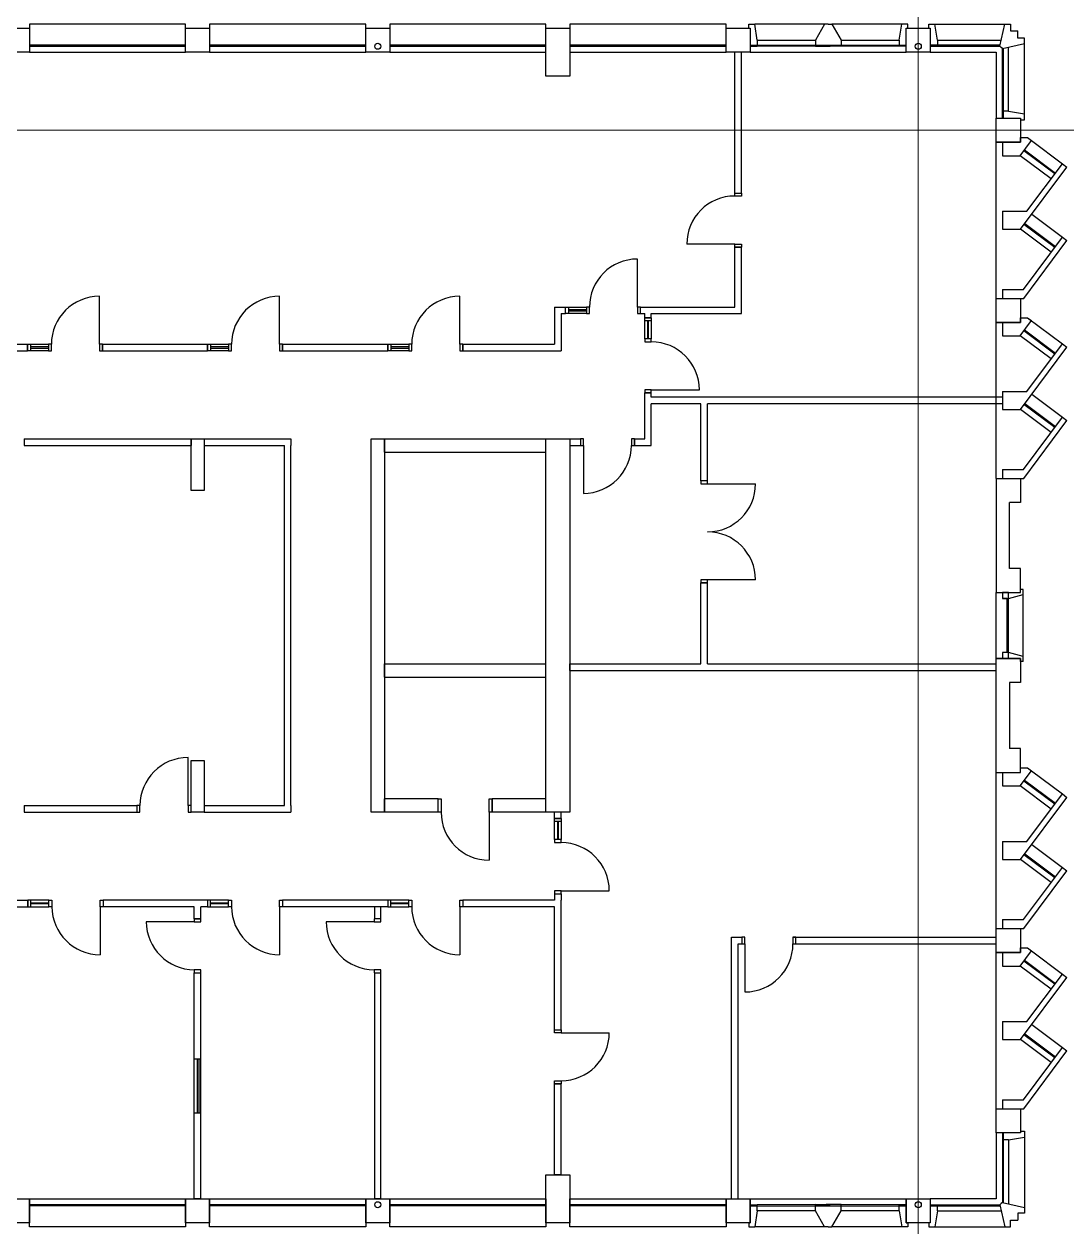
# Model space of a CAD drawing. Header units: millimetres. Extents: x -26008 to 23943, y -12356 to 10046.
# Drawn here: x 6577 to 23943, y -9994 to 10046 of the extents above; entities that cross this region are included whole.
import ezdxf

# ---------------------------------------------------------------- set-up
doc = ezdxf.new("R2010")
doc.units = ezdxf.units.MM
doc.header["$MEASUREMENT"] = 0
for name, color, linetype in [('BRICK WALLS_P4', 7, 'CONTINUOUS'), ('COLUMNS_P5', 5, 'CONTINUOUS'), ('DR', 8, 'CONTINUOUS'), ('WA', 6, 'CONTINUOUS'), ('WA_EXT', 7, 'CONTINUOUS'), ('WN', 4, 'CONTINUOUS')]:
    doc.layers.add(name, color=color, linetype=linetype)

msp = doc.modelspace()

# ---------------------------------------------------------------- linework, layer by layer
at = {"layer": 'BRICK WALLS_P4', "color": 3, "linetype": 'Continuous', "lineweight": -3}
for p, q in [((12577, 3136), (15267, 3136)), ((12577, 2916), (12577, 3136)), ((15267, 2916), (15267, 3136)), ((12577, 2916), (15267, 2916)), ((12577, -614), (15267, -614)), ((12577, -834), (12577, -614)), ((15267, -834), (15267, -614)), ((12577, -834), (15267, -834)), ((13472, -2864), (12577, -2864)), ((12577, -3084), (12577, -2864)), ((13472, -3084), (13472, -2864)), ((15267, -2864), (14372, -2864)), ((14372, -3084), (14372, -2864)), ((15267, -3084), (15267, -2864)), ((13472, -3084), (12577, -3084)), ((15267, -3084), (14372, -3084))]:
    msp.add_line(p, q, dxfattribs=at)
at = {"layer": 'COLUMNS_P5', "color": 5, "linetype": 'Continuous'}
for p, q in [((22767, 2476), (22767, 576)), ((22987, 976), (22987, 2076)), ((22767, -2424), (22767, -524)), ((22987, -924), (22987, -2024))]:
    msp.add_line(p, q, dxfattribs=at)
at = {"layer": 'COLUMNS_P5', "linetype": 'Continuous', "lineweight": 0}
for p, direction in [((21467, 9576), (-0.000002, 1)), ((22767, 8276), (1, 0))]:
    msp.add_xline(p, direction, dxfattribs=at)
at = {"layer": 'COLUMNS_P5', "color": 5, "linetype": 'Continuous'}
for points in [[(6667, 9576), (6267, 9576), (6267, 9976), (6667, 9976), (6667, 9576)], [(9667, 9576), (9267, 9576), (9267, 9976), (9667, 9976), (9667, 9576)], [(12667, 9576), (12267, 9576), (12267, 9976), (12667, 9976), (12667, 9576)], [(15267, 9976), (15667, 9976), (15667, 9176), (15267, 9176), (15267, 9976)], [(18667, 9576), (18267, 9576), (18267, 9976), (18667, 9976), (18667, 9576)], [(21667, 9576), (21267, 9576), (21267, 9976), (21667, 9976), (21667, 9576)], [(23167, 8076), (22767, 8076), (22767, 8476), (23167, 8476), (23167, 8076)], [(23167, 5076), (22767, 5076), (22767, 5476), (23167, 5476), (23167, 5076)], [(22767, 2476), (23167, 2476), (23167, 2076), (22987, 2076)], [(22767, 576), (23167, 576), (23167, 976), (22987, 976)], [(22767, -524), (23167, -524), (23167, -924), (22987, -924)], [(22767, -2424), (23167, -2424), (23167, -2024), (22987, -2024)], [(23167, -5424), (22767, -5424), (22767, -5024), (23167, -5024), (23167, -5424)], [(23167, -8424), (22767, -8424), (22767, -8024), (23167, -8024), (23167, -8424)], [(15667, -9924), (15267, -9924), (15267, -9124), (15667, -9124), (15667, -9924)], [(6667, -9924), (6267, -9924), (6267, -9524), (6667, -9524), (6667, -9924)], [(9667, -9924), (9267, -9924), (9267, -9524), (9667, -9524), (9667, -9924)], [(12667, -9924), (12267, -9924), (12267, -9524), (12667, -9524), (12667, -9924)], [(18667, -9924), (18267, -9924), (18267, -9524), (18667, -9524), (18667, -9924)], [(21667, -9924), (21267, -9924), (21267, -9524), (21667, -9524), (21667, -9924)]]:
    msp.add_lwpolyline(points, dxfattribs=at)
at = {"layer": 'COLUMNS_P5', "color": 5, "linetype": 'Continuous', "lineweight": -3}
for points in [[(9357, 3136), (9577, 3136), (9577, 2276), (9357, 2276)], [(12577, 3136), (12577, -3084), (12357, -3084), (12357, 3136)], [(9357, -3084), (9357, -2224), (9577, -2224), (9577, -3084)]]:
    msp.add_lwpolyline(points, close=True, dxfattribs=at)
msp.add_lwpolyline([(15667, -3084), (15267, -3084), (15267, 3136), (15667, 3136), (15667, -3084)], dxfattribs=at)
for centre in [(12467, 9676), (21467, 9676), (12467, -9624), (21467, -9624)]:
    msp.add_circle(centre, 50, dxfattribs=at)
at = {"layer": 'DR', "color": 1, "linetype": 'Continuous', "lineweight": -3}
for p, q in [((18412, 6381), (17612, 6381)), ((16792, 5331), (16792, 6131)), ((7832, 4711), (7832, 5511)), ((10832, 4711), (10832, 5511)), ((13832, 4711), (13832, 5511)), ((17022, 3951), (17822, 3951)), ((15890, 3026), (15890, 2226)), ((17957, 2386), (18757, 2386)), ((18757, 786), (17957, 786)), ((9307, -2974), (9307, -2174)), ((14322, -3084), (14322, -3884)), ((15412, -3542), (15412, -3242)), ((15457, -3242), (15457, -3542)), ((15477, -3542), (15477, -3242)), ((15522, -3242), (15522, -3542)), ((15522, -4392), (16322, -4392)), ((7842, -4659), (7842, -5459)), ((10832, -4659), (10832, -5459)), ((13832, -4659), (13832, -5459)), ((9412, -4909), (8612, -4909)), ((12407, -4909), (11607, -4909)), ((18580, -5279), (18580, -6079)), ((15522, -6759), (16322, -6759))]:
    msp.add_line(p, q, dxfattribs=at)
for points in [[(18522, 7231), (18522, 7181), (18412, 7181), (18412, 7231), (18522, 7231)], [(18522, 6381), (18522, 6331), (18412, 6331), (18412, 6381), (18522, 6381)], [(15642, 5331), (15642, 5221), (15592, 5221), (15592, 5331), (15642, 5331)], [(15942, 5221), (15992, 5221), (15992, 5331), (15942, 5331), (15942, 5221)], [(16792, 5221), (16842, 5221), (16842, 5331), (16792, 5331), (16792, 5221)], [(17022, 5101), (16912, 5101), (16912, 5151), (17022, 5151), (17022, 5101)], [(6682, 4711), (6682, 4601), (6632, 4601), (6632, 4711), (6682, 4711)], [(6982, 4601), (7032, 4601), (7032, 4711), (6982, 4711), (6982, 4601)], [(7832, 4601), (7882, 4601), (7882, 4711), (7832, 4711), (7832, 4601)], [(9682, 4711), (9682, 4601), (9632, 4601), (9632, 4711), (9682, 4711)], [(9982, 4601), (10032, 4601), (10032, 4711), (9982, 4711), (9982, 4601)], [(10832, 4601), (10882, 4601), (10882, 4711), (10832, 4711), (10832, 4601)], [(12682, 4711), (12682, 4601), (12632, 4601), (12632, 4711), (12682, 4711)], [(12982, 4601), (13032, 4601), (13032, 4711), (12982, 4711), (12982, 4601)], [(13832, 4601), (13882, 4601), (13882, 4711), (13832, 4711), (13832, 4601)], [(16912, 4801), (16912, 4751), (17022, 4751), (17022, 4801), (16912, 4801)], [(16912, 3951), (16912, 3901), (17022, 3901), (17022, 3951), (16912, 3951)], [(15890, 3136), (15840, 3136), (15840, 3026), (15890, 3026), (15890, 3136)], [(16740, 3136), (16690, 3136), (16690, 3026), (16740, 3026), (16740, 3136)], [(17847, 2386), (17957, 2386), (17957, 2436), (17847, 2436), (17847, 2386)], [(17847, 736), (17957, 736), (17957, 786), (17847, 786), (17847, 736)], [(8457, -3084), (8507, -3084), (8507, -2974), (8457, -2974), (8457, -3084)], [(9307, -3084), (9357, -3084), (9357, -2974), (9307, -2974), (9307, -3084)], [(13472, -2864), (13522, -2864), (13522, -3084), (13472, -3084), (13472, -2864)], [(14322, -2864), (14372, -2864), (14372, -3084), (14322, -3084), (14322, -2864)], [(15522, -3242), (15412, -3242), (15412, -3192), (15522, -3192), (15522, -3242)], [(15412, -3542), (15412, -3592), (15522, -3592), (15522, -3542), (15412, -3542)], [(15412, -4392), (15412, -4442), (15522, -4442), (15522, -4392), (15412, -4392)], [(6692, -4659), (6692, -4549), (6642, -4549), (6642, -4659), (6692, -4659)], [(6992, -4549), (7042, -4549), (7042, -4659), (6992, -4659), (6992, -4549)], [(7842, -4549), (7892, -4549), (7892, -4659), (7842, -4659), (7842, -4549)], [(9682, -4659), (9682, -4549), (9632, -4549), (9632, -4659), (9682, -4659)], [(9982, -4549), (10032, -4549), (10032, -4659), (9982, -4659), (9982, -4549)], [(10832, -4549), (10882, -4549), (10882, -4659), (10832, -4659), (10832, -4549)], [(12682, -4659), (12682, -4549), (12632, -4549), (12632, -4659), (12682, -4659)], [(12982, -4549), (13032, -4549), (13032, -4659), (12982, -4659), (12982, -4549)], [(13832, -4549), (13882, -4549), (13882, -4659), (13832, -4659), (13832, -4549)], [(9522, -4909), (9522, -4859), (9412, -4859), (9412, -4909), (9522, -4909)], [(12517, -4909), (12517, -4859), (12407, -4859), (12407, -4909), (12517, -4909)], [(18580, -5169), (18530, -5169), (18530, -5279), (18580, -5279), (18580, -5169)], [(19430, -5169), (19380, -5169), (19380, -5279), (19430, -5279), (19430, -5169)], [(9522, -5759), (9522, -5709), (9412, -5709), (9412, -5759), (9522, -5759)], [(12517, -5759), (12517, -5709), (12407, -5709), (12407, -5759), (12517, -5759)], [(15412, -6759), (15412, -6709), (15522, -6709), (15522, -6759), (15412, -6759)], [(15412, -7609), (15412, -7559), (15522, -7559), (15522, -7609), (15412, -7609)]]:
    msp.add_lwpolyline(points, dxfattribs=at)
for centre, start, end in [((18412, 6381), 90, 180), ((16792, 5331), 90, 180), ((7832, 4711), 90, 180), ((10832, 4711), 90, 180), ((13832, 4711), 90, 180), ((17022, 3951), 0, 90), ((15890, 3026), 270, 0), ((17957, 2386), 270, 0), ((17957, 786), 0, 90), ((9307, -2974), 90, 180), ((14322, -3084), 180, 270), ((15522, -4392), 0, 90), ((7842, -4659), 180, 270), ((10832, -4659), 180, 270), ((13832, -4659), 180, 270), ((9412, -4909), 180, 270), ((12407, -4909), 180, 270), ((18580, -5279), 270, 0), ((15522, -6759), 270, 0)]:
    msp.add_arc(centre, 800, start, end, dxfattribs=at)
at = {"layer": 'WA', "color": 2, "linetype": 'Continuous', "lineweight": -3}
for p, q in [((18522, 9576), (18412, 9576)), ((18412, 7231), (18412, 9576)), ((18522, 7231), (18522, 9576)), ((18412, 7231), (18522, 7231)), ((18412, 5331), (18412, 6331)), ((18412, 6331), (18522, 6331)), ((18522, 5221), (18522, 6331)), ((15412, 5331), (15592, 5331)), ((15412, 5331), (15412, 4711)), ((15522, 5221), (15522, 4601)), ((15522, 5221), (15592, 5221)), ((15592, 5221), (15592, 5331)), ((16842, 5331), (18412, 5331)), ((16842, 5221), (16842, 5331)), ((16842, 5221), (16912, 5221)), ((16912, 5151), (16912, 5221)), ((17022, 5221), (18522, 5221)), ((17022, 5151), (17022, 5221)), ((17022, 5151), (16912, 5151)), ((4882, 4711), (6632, 4711)), ((6632, 4711), (6632, 4601)), ((7882, 4711), (7882, 4601)), ((7882, 4711), (9632, 4711)), ((9522, 4711), (9632, 4711)), ((9632, 4711), (9632, 4601)), ((10882, 4711), (12632, 4711)), ((10882, 4711), (10882, 4601)), ((12522, 4711), (12632, 4711)), ((12632, 4711), (12632, 4601)), ((13882, 4711), (13882, 4601)), ((13882, 4711), (15412, 4711)), ((4882, 4601), (6632, 4601)), ((7882, 4601), (9632, 4601)), ((10882, 4601), (12632, 4601)), ((13882, 4601), (15522, 4601)), ((17022, 3901), (16912, 3901)), ((16912, 3136), (16912, 3901)), ((17022, 3831), (17022, 3901)), ((22867, 3831), (17022, 3831)), ((22867, 3831), (22867, 3721)), ((17022, 3026), (17022, 3721)), ((17847, 3721), (17022, 3721)), ((17847, 2436), (17847, 3721)), ((22867, 3721), (17957, 3721)), ((17957, 2436), (17957, 3721)), ((6577, 3136), (9357, 3136)), ((6577, 3136), (6577, 3026)), ((6577, 3026), (9357, 3026)), ((9357, 3136), (9357, 3026)), ((9577, 3136), (11022, 3136)), ((9577, 3136), (9577, 3026)), ((9577, 3026), (10912, 3026)), ((10912, -2974), (10912, 3026)), ((11022, 3136), (11022, 3026)), ((11022, -2974), (11022, 3026)), ((15667, 3136), (15667, 3026)), ((15667, 3136), (15840, 3136)), ((15667, 3026), (15840, 3026)), ((15840, 3136), (15840, 3026)), ((16740, 3136), (16912, 3136)), ((16740, 3136), (16740, 3026)), ((16740, 3026), (17022, 3026)), ((17957, 2436), (17847, 2436)), ((17847, -614), (17847, 736)), ((17957, 736), (17847, 736)), ((17957, -614), (17957, 736)), ((15667, -724), (15667, -614)), ((15667, -614), (17847, -614)), ((15667, -724), (22767, -724)), ((17957, -614), (22767, -614)), ((22767, -724), (22767, -614)), ((6577, -2974), (8457, -2974)), ((6577, -2974), (6577, -3084)), ((8457, -2974), (8457, -3084)), ((9577, -2974), (9577, -3084)), ((9577, -2974), (10912, -2974)), ((11022, -2974), (11022, -3084)), ((6577, -3084), (8457, -3084)), ((9577, -3084), (11022, -3084)), ((15412, -3192), (15412, -3084)), ((15522, -3084), (15412, -3084)), ((15522, -3192), (15412, -3192)), ((15522, -3192), (15522, -3084)), ((4879, -4549), (6642, -4549)), ((6642, -4659), (6642, -4549)), ((7892, -4549), (7892, -4659)), ((9632, -4549), (7892, -4549)), ((9632, -4549), (9632, -4659)), ((10882, -4549), (10882, -4659)), ((12632, -4549), (10882, -4549)), ((12632, -4549), (12632, -4659)), ((13882, -4549), (13882, -4659)), ((15412, -4549), (13882, -4549)), ((15412, -4442), (15522, -4442)), ((15412, -4442), (15412, -4549)), ((15522, -4442), (15522, -4549)), ((15522, -6709), (15522, -4549)), ((4879, -4659), (6642, -4659)), ((9412, -4659), (7892, -4659)), ((9412, -4859), (9412, -4659)), ((9632, -4659), (9522, -4659)), ((9522, -4859), (9522, -4659)), ((12632, -4659), (10882, -4659)), ((12517, -4659), (12417, -4659)), ((12417, -4859), (12417, -4659)), ((12517, -4859), (12517, -4659)), ((15412, -4659), (13882, -4659)), ((15412, -6709), (15412, -4659)), ((9412, -4859), (9522, -4859)), ((18357, -9524), (18357, -5169)), ((18357, -5169), (18530, -5169)), ((18530, -5169), (18530, -5279)), ((19380, -5169), (19380, -5279)), ((19380, -5169), (22767, -5169)), ((22767, -5279), (22767, -5169)), ((18467, -9524), (18467, -5279)), ((18467, -5279), (18530, -5279)), ((19380, -5279), (22767, -5279)), ((9412, -7192), (9412, -5759)), ((9522, -7192), (9522, -5759)), ((12417, -9524), (12417, -5759)), ((12517, -9524), (12517, -5759)), ((15412, -6709), (15522, -6709)), ((9412, -7192), (9522, -7192)), ((15412, -9124), (15412, -7609)), ((15412, -7609), (15522, -7609)), ((15522, -9124), (15522, -7609)), ((9412, -9524), (9412, -8092)), ((9412, -8092), (9522, -8092)), ((9522, -9524), (9522, -8092)), ((15522, -9124), (15412, -9124)), ((9522, -9524), (9412, -9524)), ((12517, -9524), (12417, -9524))]:
    msp.add_line(p, q, dxfattribs=at)
at = {"layer": 'WA_EXT', "color": 3, "linetype": 'Continuous', "lineweight": -3}
for p, q in [((18644, 10046), (18743, 10046)), ((18644, 9976), (18644, 10046)), ((18785, 9776), (18743, 10046)), ((19908, 10044), (19754, 9776)), ((19967, 10044), (19908, 10044)), ((19967, 10044), (20026, 10044)), ((20026, 10044), (20181, 9776)), ((21149, 9776), (21191, 10046)), ((21291, 10046), (21191, 10046)), ((21291, 9976), (21291, 10046)), ((21644, 9976), (21644, 10046)), ((21644, 10046), (21743, 10046)), ((21785, 9776), (21743, 10046)), ((22828, 9676), (22911, 10046)), ((22911, 10046), (23005, 10046)), ((23005, 10046), (23005, 9934)), ((23005, 9934), (23126, 9934)), ((23126, 9813), (23126, 9934)), ((18667, 9676), (18785, 9676)), ((18785, 9776), (18785, 9676)), ((19754, 9776), (19754, 9675)), ((19754, 9675), (20000, 9675)), ((20181, 9675), (19934, 9675)), ((20181, 9776), (20181, 9675)), ((21149, 9776), (21149, 9676)), ((21267, 9676), (21149, 9676)), ((21667, 9676), (21785, 9676)), ((21785, 9776), (21785, 9676)), ((22828, 9676), (22847, 9656)), ((22867, 9636), (22847, 9656)), ((22867, 9636), (23237, 9720)), ((23237, 9813), (23126, 9813)), ((23237, 9720), (23237, 9813)), ((22867, 8476), (22867, 8594)), ((22967, 8594), (22867, 8594)), ((22967, 8594), (23237, 8552)), ((23167, 8452), (23237, 8452)), ((23237, 8452), (23237, 8552)), ((22867, 8076), (22867, 7853)), ((23163, 7853), (23351, 8105)), ((23167, 8153), (23287, 8153)), ((23287, 8153), (23351, 8105)), ((22867, 7853), (23163, 7853)), ((23167, 6626), (23943, 7663)), ((23274, 6926), (23867, 7719)), ((23867, 7719), (23943, 7663)), ((22867, 6926), (23274, 6926)), ((22867, 6926), (22867, 6626)), ((22867, 6626), (23167, 6626)), ((23217, 5626), (23867, 6495)), ((23223, 5476), (23943, 6439)), ((23867, 6495), (23943, 6439)), ((22867, 5626), (23217, 5626)), ((22867, 5626), (23217, 5626)), ((22867, 5626), (22867, 5476)), ((22767, 5476), (23223, 5476)), ((22867, 5076), (22867, 4853)), ((23163, 4853), (23351, 5105)), ((23167, 5153), (23287, 5153)), ((23287, 5153), (23351, 5105)), ((22867, 4853), (23163, 4853)), ((23167, 3626), (23943, 4663)), ((23274, 3926), (23867, 4719)), ((23867, 4719), (23943, 4663)), ((22867, 3926), (23274, 3926)), ((22867, 3926), (22867, 3626)), ((22867, 3626), (23167, 3626)), ((23217, 2626), (23867, 3495)), ((23223, 2476), (23943, 3439)), ((23867, 3495), (23943, 3439)), ((22867, 2626), (23217, 2626)), ((22867, 2626), (23217, 2626)), ((22867, 2626), (22867, 2476)), ((22767, 2476), (23223, 2476)), ((23213, 625), (23167, 625)), ((23213, 542), (23213, 625)), ((22867, 576), (22867, 476)), ((22867, 476), (22967, 476)), ((22950, 476), (22867, 476)), ((22967, 476), (22967, 576)), ((22967, 476), (23213, 542)), ((22967, -424), (22867, -424)), ((22867, -424), (22867, -524)), ((23215, -492), (22967, -424)), ((22967, -524), (22967, -424)), ((23213, -574), (23167, -574)), ((23213, -574), (23213, -491)), ((23163, -2647), (23351, -2395)), ((23167, -2347), (23287, -2347)), ((23287, -2347), (23351, -2395)), ((22867, -2424), (22867, -2647)), ((22867, -2647), (23163, -2647)), ((23274, -3574), (23867, -2781)), ((23867, -2781), (23943, -2837)), ((23167, -3874), (23943, -2837)), ((22867, -3574), (23274, -3574)), ((22867, -3574), (22867, -3874)), ((22867, -3874), (23167, -3874)), ((23217, -4874), (23867, -4005)), ((23867, -4005), (23943, -4061)), ((23223, -5024), (23943, -4061)), ((22867, -4874), (23217, -4874)), ((22867, -4874), (23217, -4874)), ((22867, -4874), (22867, -5024)), ((22767, -5024), (23223, -5024)), ((23163, -5647), (23351, -5395)), ((23167, -5347), (23287, -5347)), ((23287, -5347), (23351, -5395)), ((22867, -5424), (22867, -5647)), ((22867, -5647), (23163, -5647)), ((23274, -6574), (23867, -5781)), ((23867, -5781), (23943, -5837)), ((23167, -6874), (23943, -5837)), ((22867, -6574), (23274, -6574)), ((22867, -6574), (22867, -6874)), ((22867, -6874), (23167, -6874)), ((23217, -7874), (23867, -7005)), ((23867, -7005), (23943, -7061)), ((23223, -8024), (23943, -7061)), ((22867, -7874), (23217, -7874)), ((22867, -7874), (23217, -7874)), ((22867, -7874), (22867, -8024)), ((22767, -8024), (23223, -8024)), ((23167, -8401), (23237, -8401)), ((23237, -8401), (23237, -8500)), ((22867, -8424), (22867, -8542)), ((22967, -8542), (22867, -8542)), ((22967, -8542), (23237, -8500)), ((22827, -9624), (22847, -9604)), ((22867, -9585), (22847, -9604)), ((22867, -9585), (23237, -9668)), ((18667, -9624), (18785, -9624)), ((18785, -9724), (18743, -9994)), ((18785, -9724), (18785, -9624)), ((19754, -9623), (20000, -9623)), ((19754, -9724), (19754, -9623)), ((19908, -9992), (19754, -9724)), ((20181, -9623), (19934, -9623)), ((20026, -9992), (20181, -9724)), ((20181, -9724), (20181, -9623)), ((21267, -9624), (21149, -9624)), ((21149, -9724), (21149, -9624)), ((21149, -9724), (21191, -9994)), ((21667, -9624), (21785, -9624)), ((21785, -9724), (21743, -9994)), ((21785, -9724), (21785, -9624)), ((22828, -9624), (22911, -9994)), ((23237, -9762), (23126, -9762)), ((23126, -9762), (23126, -9883)), ((23237, -9668), (23237, -9762)), ((18644, -9924), (18644, -9994)), ((18644, -9994), (18743, -9994)), ((19967, -9992), (19908, -9992)), ((19967, -9992), (20026, -9992)), ((21291, -9994), (21191, -9994)), ((21291, -9924), (21291, -9994)), ((21644, -9924), (21644, -9994)), ((21644, -9994), (21743, -9994)), ((22911, -9994), (23005, -9994)), ((23005, -9994), (23005, -9883)), ((23005, -9883), (23126, -9883))]:
    msp.add_line(p, q, dxfattribs=at)
at = {"layer": 'WA_EXT', "linetype": 'Continuous', "lineweight": 0}
msp.add_xline((21467, 9576), (0, 1), dxfattribs=at)
at = {"layer": 'WA_EXT', "color": 3, "linetype": 'Continuous', "lineweight": -3}
for points in [[(22767, 5476), (22767, 8076), (23167, 8076), (23167, 8153)], [(22767, 2476), (22767, 5076), (23167, 5076), (23167, 5153)], [(22767, -5024), (22767, -2424), (23167, -2424), (23167, -2347)], [(22767, -8024), (22767, -5424), (23167, -5424), (23167, -5347)]]:
    msp.add_lwpolyline(points, dxfattribs=at)
at = {"layer": 'WN', "color": 1, "linetype": 'Continuous', "lineweight": -3}
for p, q in [((19908, 10044), (18743, 10046)), ((21191, 10046), (20026, 10044)), ((21743, 10046), (22911, 10046)), ((9267, 9695), (6667, 9695)), ((6667, 9675), (9267, 9675)), ((12267, 9695), (9667, 9695)), ((9667, 9675), (12267, 9675)), ((15267, 9695), (12667, 9695)), ((12667, 9675), (15267, 9675)), ((18267, 9695), (15667, 9695)), ((15667, 9675), (18267, 9675)), ((18667, 9695), (21267, 9695)), ((18785, 9776), (19754, 9776)), ((19754, 9675), (18785, 9676)), ((20181, 9776), (21149, 9776)), ((21149, 9676), (20181, 9675)), ((22832, 9695), (21667, 9695)), ((21785, 9776), (22850, 9776)), ((21785, 9676), (22828, 9676)), ((22867, 8594), (22867, 9636)), ((22886, 8476), (22886, 9641)), ((22967, 8594), (22967, 9659)), ((23237, 8552), (23237, 9720)), ((23351, 8105), (23867, 7719)), ((23351, 8105), (23867, 7719)), ((23679, 7467), (23163, 7853)), ((23739, 7548), (23223, 7933)), ((23235, 7949), (23751, 7564)), ((23356, 6878), (23867, 6495)), ((23679, 6243), (23167, 6626)), ((23739, 6323), (23227, 6706)), ((23239, 6722), (23751, 6339)), ((15642, 5331), (15942, 5331)), ((15942, 5286), (15642, 5286)), ((15642, 5266), (15942, 5266)), ((15942, 5221), (15642, 5221)), ((16912, 4801), (16912, 5101)), ((16957, 5101), (16957, 4801)), ((16977, 4801), (16977, 5101)), ((17022, 5101), (17022, 4801)), ((23287, 5153), (23867, 4719)), ((23679, 4467), (23163, 4853)), ((23739, 4548), (23223, 4933)), ((23235, 4949), (23751, 4564)), ((6682, 4711), (6982, 4711)), ((6982, 4666), (6682, 4666)), ((6682, 4646), (6982, 4646)), ((9682, 4711), (9982, 4711)), ((9982, 4666), (9682, 4666)), ((9682, 4646), (9982, 4646)), ((12682, 4711), (12982, 4711)), ((12982, 4666), (12682, 4666)), ((12682, 4646), (12982, 4646)), ((6982, 4601), (6682, 4601)), ((9982, 4601), (9682, 4601)), ((12982, 4601), (12682, 4601)), ((23356, 3878), (23867, 3495)), ((23679, 3243), (23167, 3626)), ((23739, 3323), (23227, 3706)), ((23239, 3722), (23751, 3339)), ((22967, 576), (22867, 576)), ((22950, -424), (22950, 476)), ((22967, -424), (22967, 476)), ((23213, -491), (23213, 542)), ((22867, -524), (22967, -524)), ((23351, -2395), (23867, -2781)), ((23351, -2395), (23867, -2781)), ((23739, -2952), (23223, -2567)), ((23235, -2551), (23751, -2936)), ((23679, -3033), (23163, -2647)), ((23739, -4177), (23227, -3794)), ((23239, -3778), (23751, -4161)), ((23356, -3622), (23867, -4005)), ((23679, -4257), (23167, -3874)), ((6992, -4549), (6692, -4549)), ((6692, -4594), (6992, -4594)), ((9982, -4549), (9682, -4549)), ((9682, -4594), (9982, -4594)), ((12982, -4549), (12682, -4549)), ((12682, -4594), (12982, -4594)), ((6992, -4614), (6692, -4614)), ((6692, -4659), (6992, -4659)), ((9982, -4614), (9682, -4614)), ((9682, -4659), (9982, -4659)), ((12982, -4614), (12682, -4614)), ((12682, -4659), (12982, -4659)), ((23351, -5395), (23867, -5781)), ((23739, -5952), (23223, -5567)), ((23235, -5551), (23751, -5936)), ((23679, -6033), (23163, -5647)), ((23739, -7177), (23227, -6794)), ((23239, -6778), (23751, -7161)), ((23356, -6622), (23867, -7005)), ((23679, -7257), (23167, -6874)), ((9412, -8092), (9412, -7192)), ((9467, -8092), (9467, -7192)), ((9487, -7192), (9487, -8092)), ((9522, -8092), (9522, -7192)), ((22867, -8542), (22867, -9585)), ((22886, -9589), (22886, -8424)), ((22967, -8542), (22967, -9607)), ((23237, -8500), (23237, -9668)), ((6667, -9623), (9267, -9623)), ((9267, -9643), (6667, -9643)), ((9667, -9623), (12267, -9623)), ((12267, -9643), (9667, -9643)), ((12667, -9623), (15267, -9623)), ((15267, -9643), (12667, -9643)), ((15667, -9623), (18267, -9623)), ((18267, -9643), (15667, -9643)), ((18667, -9643), (21267, -9643)), ((19754, -9623), (18785, -9624)), ((19754, -9724), (18785, -9724)), ((21149, -9624), (20181, -9623)), ((21149, -9724), (20181, -9724)), ((21667, -9643), (22832, -9643)), ((21785, -9624), (22828, -9624)), ((21785, -9724), (22850, -9724)), ((19908, -9992), (18743, -9994)), ((21191, -9994), (20026, -9992)), ((21743, -9994), (22911, -9994))]:
    msp.add_line(p, q, dxfattribs=at)
for points in [[(9267, 10046), (6667, 10046), (6667, 9576), (9267, 9576), (9267, 10046)], [(12267, 10046), (9667, 10046), (9667, 9576), (12267, 9576), (12267, 10046)], [(15267, 10046), (12667, 10046), (12667, 9576), (15267, 9576), (15267, 10046)], [(18267, 10046), (15667, 10046), (15667, 9576), (18267, 9576), (18267, 10046)], [(18644, 9976), (18667, 9976), (18667, 9576), (21267, 9576), (21267, 9976), (21291, 9976)], [(21644, 9976), (21667, 9976), (21667, 9576), (22767, 9576), (22767, 8476), (23167, 8476), (23167, 8452)], [(23167, -574), (23167, -524), (22767, -524), (22767, 576), (23167, 576), (23167, 625)], [(23167, -8401), (23167, -8424), (22767, -8424), (22767, -9524), (21667, -9524), (21667, -9924), (21644, -9924)], [(9267, -9994), (6667, -9994), (6667, -9524), (9267, -9524), (9267, -9994)], [(12267, -9994), (9667, -9994), (9667, -9524), (12267, -9524), (12267, -9994)], [(15267, -9994), (12667, -9994), (12667, -9524), (15267, -9524), (15267, -9994)], [(18267, -9994), (15667, -9994), (15667, -9524), (18267, -9524), (18267, -9994)], [(18644, -9924), (18667, -9924), (18667, -9524), (21267, -9524), (21267, -9924), (21291, -9924)]]:
    msp.add_lwpolyline(points, dxfattribs=at)

doc.saveas('drawing.dxf')
